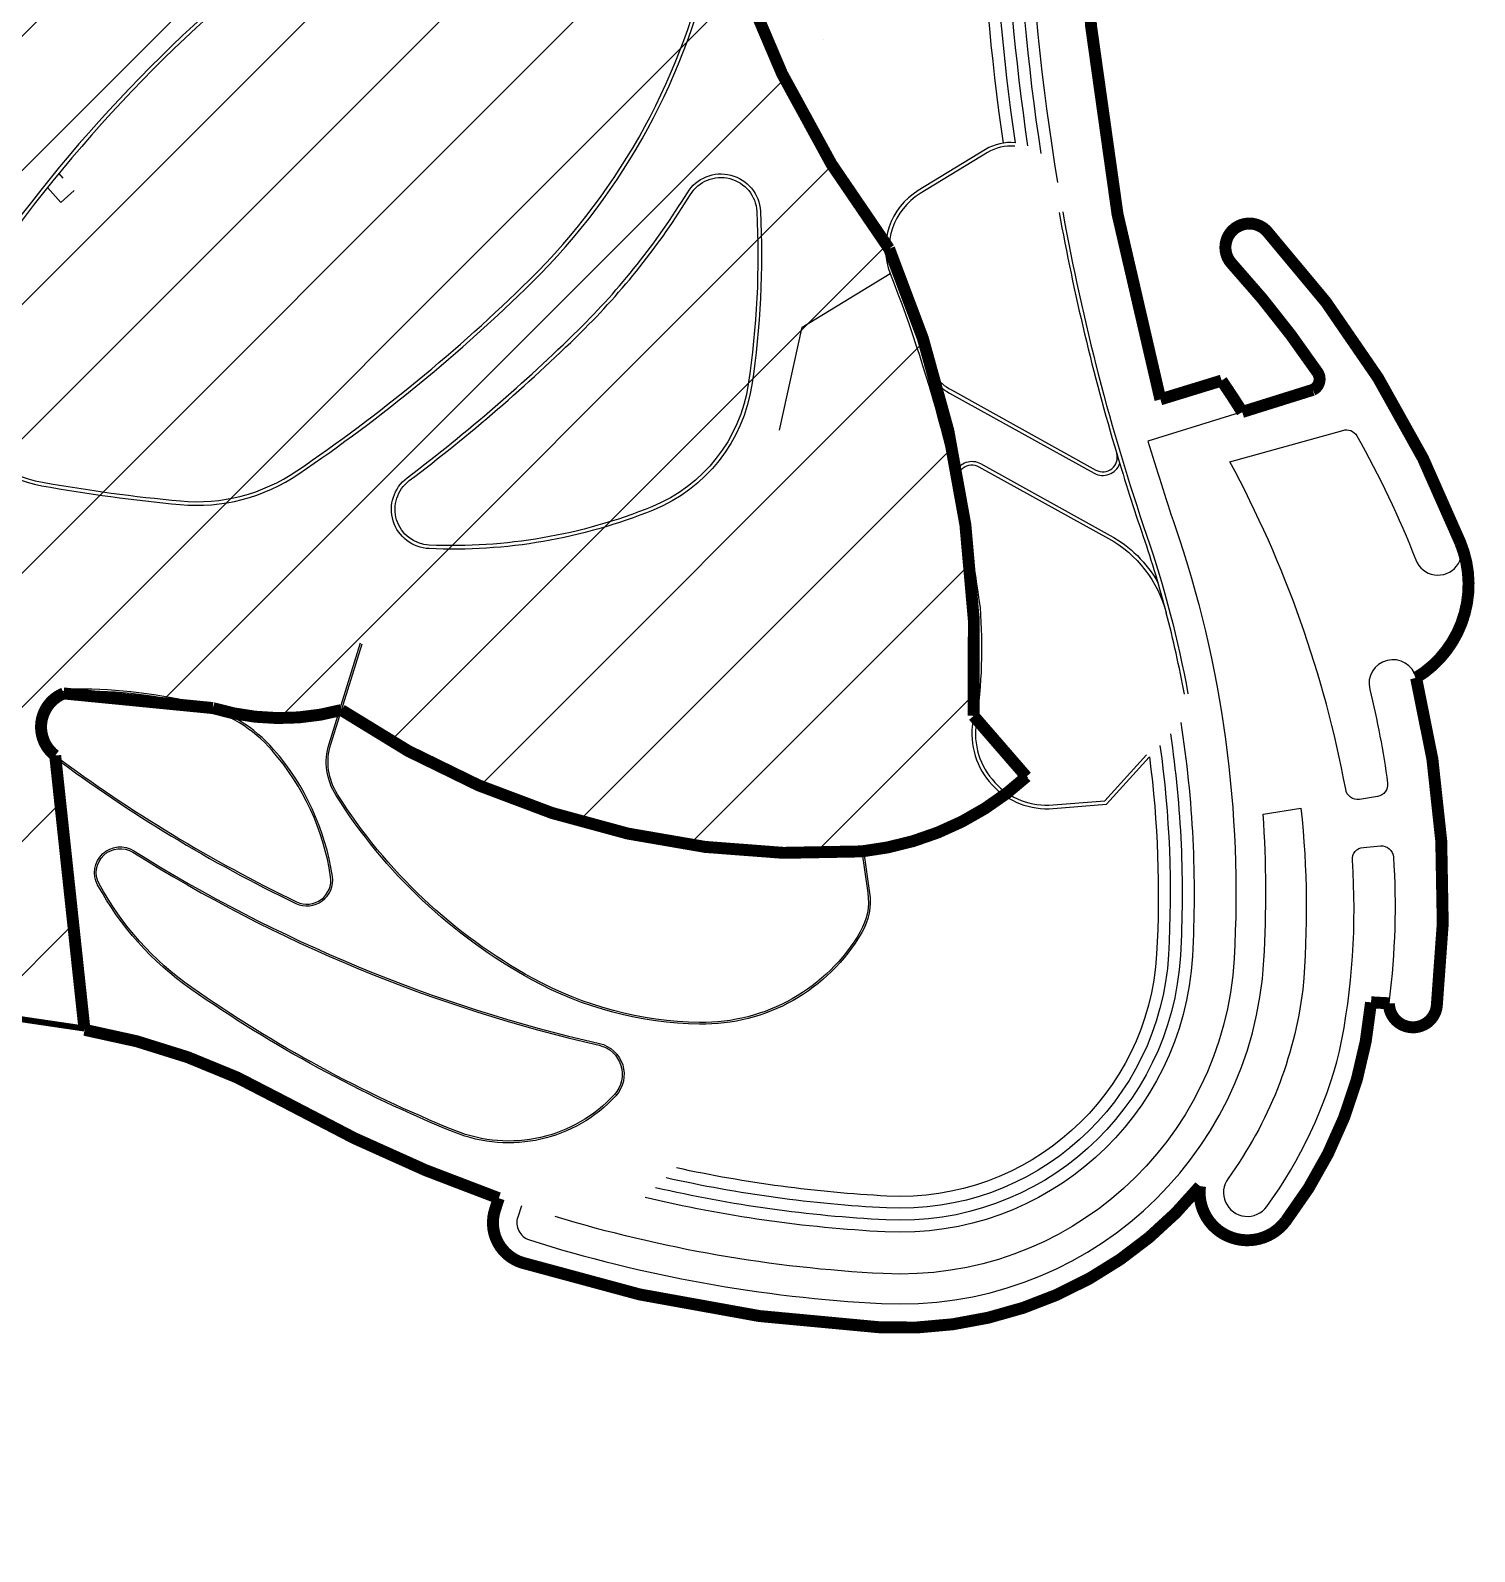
# Model space of a CAD drawing. Extents: x 216 to 1057, y -885 to -291.
# Drawn here: x 1005.25 to 1008.513, y -661.074 to -657.639 of the extents above; entities that cross this region are included whole.
import ezdxf

# ---------------------------------------------------------------- set-up
doc = ezdxf.new("R2010")
doc.units = 0
doc.header["$LTSCALE"] = 1000
doc.header["$MEASUREMENT"] = 0
doc.linetypes.add('ACAD_ISO05W100', pattern=[34, 24, -3, 0.5, -3, 0.5, -3])
doc.layers.get('0').update_dxf_attribs({"linetype": 'CONTINUOUS'})

# ---------------------------------------------------------------- blocks, each defined once
blk = doc.blocks.new('索引图')
h = blk.add_hatch()
h.set_pattern_fill('ANSI31', color=251, scale=5000)
h.set_pattern_definition([(45, (-343244937, -671142702), (-5612.660076, 5612.660076), [])])
edge = h.paths.add_edge_path()
edge.add_line((474408, 849246), (471961, 872081))
edge.add_arc((473803, 874479), 3024, 112.14771, 232.49036, ccw=False)
edge.add_line((472663, 877280), (485145, 876057))
edge.add_arc((490822, 894818), 19602, 253.16457, 285.04545)
edge.add_arc((535425, 934511), 70697, 236.01731, 273.40342)
edge.add_arc((535505, 891078), 27450, 278.62696, 310.08396)
edge.add_arc((507988, 837505), 55707, 35.78127, 42.86749)
edge.add_arc((460405, 879583), 88511, 357.29248, 383.2197)
edge.add_arc((611880, 967469), 87901, 177.82208, 217.07289, ccw=False)
edge.add_arc((521394, 969756), 2850, 21.69698, 136.72419)
edge.add_arc((-1051364, 1756782), 1755957, 333.44279, 333.785022)
edge.add_arc((451832, 1016630), 80421, 333.78502, 349.16322)
edge.add_arc((680701, 979929), 151428, 157.78454, 171.80663, ccw=False)
edge.add_arc((673500, 982870), 143650, 142.74107, 157.78454, ccw=False)
edge.add_line((559168, 1069838), (558548, 1078407))
edge.add_line((558548, 1078407), (557329, 1099742))
edge.add_arc((545844, 1099166), 11500, 2.86784, 74.28144)
edge.add_line((548959, 1110236), (535076, 1114144))
edge.add_arc((535888, 1117031), 3000, 185.8752, 254.28144, ccw=False)
edge.add_arc((501310, 1114587), 31666, 3.86986, 7.87974)
edge.add_arc((529090, 1118432), 3622, 7.87974, 55.74018)
edge.add_line((531129, 1121425), (521378, 1126249))
edge.add_arc((30220, 1349569), 539544, 326.77207, 335.54965, ccw=False)
edge.add_arc((-6172, 1372078), 582321, 318.705127, 326.881609, ccw=False)
edge.add_arc((171776, 1209440), 341328, 309.70753, 319.50407, ccw=False)
edge.add_arc((55117, 1301809), 487888, 308.17932, 313.31941, ccw=False)
edge.add_arc((126119, 1207856), 370152, 304.94361, 308.52939, ccw=False)
edge.add_arc((113824, 1196840), 368529, 300.64307, 307.49239, ccw=False)
edge.add_arc((337424, 805995), 81990, 115.86289, 121.40152)
edge.add_arc((97639, 1198802), 378222, 296.0611, 301.40152, ccw=False)
edge.add_line((263803, 859036), (256962, 855781))
edge.add_arc((375754, 905341), 128716, 202.64563, 225.50963)
edge.add_line((285552, 813519), (287730, 811468))
edge.add_line((287730, 811468), (289965, 809643))
edge.add_line((289965, 809643), (292924, 809168))
edge.add_line((292924, 809168), (295885, 809653))
edge.add_line((295885, 809653), (298548, 811028))
edge.add_line((298548, 811028), (303658, 816639))
edge.add_line((303658, 816639), (307015, 820433))
edge.add_line((307015, 820433), (310990, 823565))
edge.add_line((310990, 823565), (315465, 825937))
edge.add_line((315465, 825937), (320287, 827489))
edge.add_line((320287, 827489), (325299, 828160))
edge.add_line((325299, 828160), (330358, 827930))
edge.add_line((330358, 827930), (335296, 826811))
edge.add_line((335296, 826811), (341052, 824161))
edge.add_line((341052, 824161), (346205, 820502))
edge.add_line((346205, 820502), (350597, 815934))
edge.add_line((350597, 815934), (354067, 810637))
edge.add_line((354067, 810637), (359599, 811577))
edge.add_line((359599, 811577), (359738, 810907))
edge.add_line((359738, 810907), (370782, 813067))
edge.add_line((370782, 813067), (372252, 813335))
edge.add_line((372252, 813335), (376773, 813996))
edge.add_line((376773, 813996), (381314, 814298))
edge.add_line((381314, 814298), (385874, 814250))
edge.add_line((385874, 814250), (390423, 813852))
edge.add_line((390423, 813852), (392003, 813659))
edge.add_line((392003, 813659), (397032, 813260))
edge.add_line((397032, 813260), (402063, 813661))
edge.add_line((402063, 813661), (402063, 813651))
edge.add_line((402063, 813651), (402133, 813671))
edge.add_line((402133, 813671), (402203, 813680))
edge.add_line((402203, 813680), (402203, 813690))
edge.add_line((402203, 813690), (405804, 814374))
edge.add_line((405804, 814374), (409475, 814617))
edge.add_line((409475, 814617), (411175, 814594))
edge.add_line((411175, 814594), (423523, 813482))
edge.add_line((423523, 813482), (423678, 805492))
edge.add_line((423678, 805492), (432317, 805646))
edge.add_arc((461112, 818656), 31598, 96.38033, 204.31461, ccw=False)
edge.add_arc((463263, 792938), 57400, 78.80503, 95.66162, ccw=False)
at = {"color": 251}
for p, q in [((549968, 922526), (544334, 919089)), ((559794, 868308), (563292, 872153)), ((555460, 867952), (559794, 868308))]:
    blk.add_line(p, q, dxfattribs=at)
at = {"color": 1, "linetype": 'ACAD_ISO05W100', "ltscale": 0.03, "const_width": 1000}
blk.add_lwpolyline([(524042, 970809, 0.1729583), (541746, 914479, -0.113614), (548817, 875402), (553230, 870315, -0.1611476), (539452, 864065, -0.1670189), (495910, 875889, -0.1400109), (485145, 876057), (472663, 877280, 0.5793455), (471961, 872081), (474416, 849142, -0.0867549), (491169, 843099, 0.0427737), (509084, 835051), (508768, 834094, 0.4180062), (511035, 829659, 0.0639739), (541006, 824249, 0.2377039), (567761, 836066, 0.7782713), (574959, 833180, 0.1425512), (582072, 851441), (583569, 851358, 0.9429235), (587572, 851123, 0.0904335), (585840, 878583, 0.3695401), (589537, 889900, 0.0930371), (573360, 915939, 0.9999965), (570411, 913237, -0.0366988), (577593, 904136, -0.4589648), (577194, 902673), (571288, 900823, 0.0101768), (569569, 903452), (564444, 901878, -0.1769928), (574317, 1026325, -0.0986187)], format="xyb", dxfattribs=at)
at = {"color": 251, "linetype": 'ACAD_ISO05W100', "ltscale": 0.03, "const_width": 500}
blk.add_lwpolyline([(457601, 850058, -0.0736836), (474408, 849246), (471961, 872081, -0.5793455), (472663, 877280), (485145, 876057, 0.1400109), (495910, 875889, 0.1645902), (539622, 863939, 0.1381256), (553180, 870076, 0.0309293), (548817, 875402, 0.113614), (541746, 914479, -0.1729583), (524042, 970809, 0.5487733)], format="xyb", dxfattribs=at)
at = {"color": 251}
for points in [[(524321, 970920, 0.627299), (518663, 971326, -0.0966645), (491211, 939685, 0.0824815), (464131, 910192, 0.5372785), (470845, 894654, 0.0209783), (482412, 893083, 0.1742824), (492338, 895640, 0.0450316), (511846, 911650, 0.3017547)], [(524042, 970809, 0.627299), (518923, 971176, -0.0966645), (491396, 939449, 0.0824815), (464382, 910028, 0.5372785), (470898, 894949, 0.0209783), (482440, 893382, 0.1742824), (492169, 895888, 0.0450316), (511635, 911863, 0.3017547)], [(515738, 907693, 0.0609987), (524861, 919167, -0.7370177), (530970, 917611, -0.0502049), (530255, 903094, -0.2649023), (522000, 892619, -0.1078645), (503253, 889390, -0.7026003), (501409, 895319, 0.0324677)], [(515948, 907479, 0.0609987), (525116, 919010, -0.7370177), (530670, 917596, -0.0502049), (529959, 903139, -0.2649023), (521887, 892897, -0.1078645), (503266, 889690, -0.7026003), (501589, 895080, 0.0324677)], [(473730, 877636, 0.7188668), (471872, 871960, 0.0481387), (492099, 859714, 0.6021489), (495157, 861971, 0.1432467), (490237, 872598, 0.15191), (484090, 876377, 0.0644732)], [(495910, 875889, 0.1482541), (535422, 863778, 0.0370541), (539452, 864065), (539960, 860588, -0.1699675), (539331, 857345, -0.2708859), (525877, 849759, -0.1222186), (511908, 853459, -0.1274332), (495596, 868829, -0.2222538), (495020, 873026)], [(475515, 861266, -0.772706), (478546, 864118, 0.0844007), (517507, 847998, -0.5755006), (518872, 843623, -0.3130749), (505355, 840572, -0.0566152), (483310, 852554, -0.1154575)]]:
    blk.add_lwpolyline(points, format="xyb", close=True, dxfattribs=at)
for points in [[(554280, 969721, 0.0670996), (555841, 920026, 0.0605933)], [(550032, 967308, 0.0580734), (551278, 923320)], [(552023, 967118, 0.0587366), (553332, 923101)], [(553071, 967610, 0.0605933), (554440, 922453)], [(551013, 967042, 0.0579901), (552284, 923348)], [(552284, 923348, 0.1627218), (549812, 922782), (544178, 919345, 0.3639523), (541838, 912401, -0.0027051), (541838, 912401, -0.0027051)], [(556267, 917570, 0.0376087), (563290, 890513, -0.0369875), (566748, 877260, -0.0369875)], [(573041, 867186), (576202, 867670, -0.0489036), (576357, 852501, -0.1270139), (570109, 836712, 1), (573342, 834357, 0.0953342), (579445, 847340, 0.0676077), (580510, 863340, -0.4104781), (581427, 864405), (582865, 864523, -0.4185907), (583944, 863592, -0.0481231), (583587, 851629, 1.0088221), (587572, 851123, 0.0904707), (585840, 878583, 1), (581958, 877619, -0.0274987), (583454, 869775, -0.4087601), (582615, 868653), (581092, 868420, -0.4150971), (579951, 869260, 0.0778448), (570260, 896648), (579717, 899286, -0.353562), (580887, 898825, -0.0363432), (585809, 888452, 1), (589537, 889900, 0.0930371), (573360, 915939, 1), (570411, 913237, -0.0366987), (577593, 904136, -0.5028485), (577062, 902621), (563406, 898370)], [(541838, 912401, -0.059968), (549081, 884426, -0.0577633), (548741, 874880, 0.4842511), (555485, 867653), (559936, 868019), (563514, 871951)], [(544615, 905507, -0.0226147), (547501, 894935, -0.0185449)], [(544615, 905507, 0.1906127), (546952, 902666), (559055, 895966, 0.6718883), (560786, 897359)], [(545132, 903863, 0.1059883), (546807, 902403), (558909, 895703, 0.460237), (561044, 896500)], [(563406, 898370, 0.0100769), (565656, 891321, -0.0968911), (570611, 855105, -0.4123417), (541234, 828743, -0.0607826), (513789, 833517)], [(560786, 897359, 0.0097785), (563007, 890416, -0.0180419), (564932, 884034, -0.0028117)], [(547301, 895808, -0.4399682), (549399, 896511), (560249, 890504, -0.1388096), (564232, 886552, -0.1388096)], [(547501, 894935, -0.6472423), (549253, 896248), (560104, 890241, -0.2048463), (564932, 884034)], [(539622, 863939), (540109, 860610, -0.1699675), (539461, 857269, -0.2708859), (525875, 849609, -0.1222186), (511836, 853328, -0.1274279), (495469, 868748, -0.2222111), (494877, 873070), (497501, 881514)], [(473731, 877486, 0.7188668), (471961, 872081, 0.0481387), (492164, 859850, 0.6021489), (495009, 861949, 0.1432467), (490124, 872500, 0.15191), (484052, 876232, 0.0644732), (473731, 877486)], [(566144, 874851, -0.053506), (567117, 855306, -0.4123417), (541412, 832238, -0.0455981), (521322, 835109, -0.0343876)], [(565280, 873892, -0.0512583), (566118, 855363, -0.4123417), (541463, 833237, -0.0440828), (522203, 835930, -0.0343876)], [(564408, 872933, -0.0489675), (565120, 855420, -0.4123417), (541514, 834236, -0.0425574), (523079, 836756, -0.0343876)], [(563529, 871967, -0.0466075), (564122, 855477, -0.4123417), (541565, 835234, -0.0409976), (523958, 837586, -0.0343876)], [(539452, 864065, 0.1185138), (551299, 868811, 0.1185138)], [(539622, 863939, 0.1176258), (551430, 868720, 0.1176258)], [(510977, 834405), (510667, 833467, 0.4180062), (511638, 831566, 0.0639739), (541107, 826246, 0.4123417), (573107, 854962), (573107, 854962, 0.031309), (573041, 867186, 0.031309)], [(475647, 861338, -0.772706), (478466, 863991, 0.0844007), (517473, 847851, -0.5755006), (518761, 843725, -0.3130749), (505411, 840711, -0.0566152), (483396, 852677, -0.1154575), (475647, 861338)]]:
    blk.add_lwpolyline(points, format="xyb", dxfattribs=at)
for points in [[(472630, 920395), (472278, 920790)], [(473560, 919348), (472438, 918352), (471321, 919610)], [(532565, 899301), (534459, 907910), (541838, 912401)], [(495910, 875889), (497635, 881441)]]:
    blk.add_lwpolyline(points, dxfattribs=at)
for centre, radius, start, end in [((551895, 919367), 3700, 84.4137, 121.38276), ((547146, 914479), 5400, 121.38276, 201.37913), ((739382, 950660), 186381, 190.24334, 196.61756), ((429252, 868327), 121206, 17.86343, 21.37913), ((429252, 868327), 121206, 7.64809, 12.68141), ((507735, 881123), 41778, 351.34337, 4.57813), ((475567, 860549), 92400, 10.38552, 14.7241), ((554969, 873932), 6000, 171.34337, 274.69792)]:
    blk.add_arc(centre, radius, start, end, dxfattribs=at)

msp = doc.modelspace()

# ---------------------------------------------------------------- block references
at = {"xscale": 2.700000000000001e-05, "yscale": 2.700000000000001e-05, "zscale": 2.700000000000001e-05}
msp.add_blockref('索引图', (992.5635, -682.8227), dxfattribs=at)

doc.saveas('drawing.dxf')
